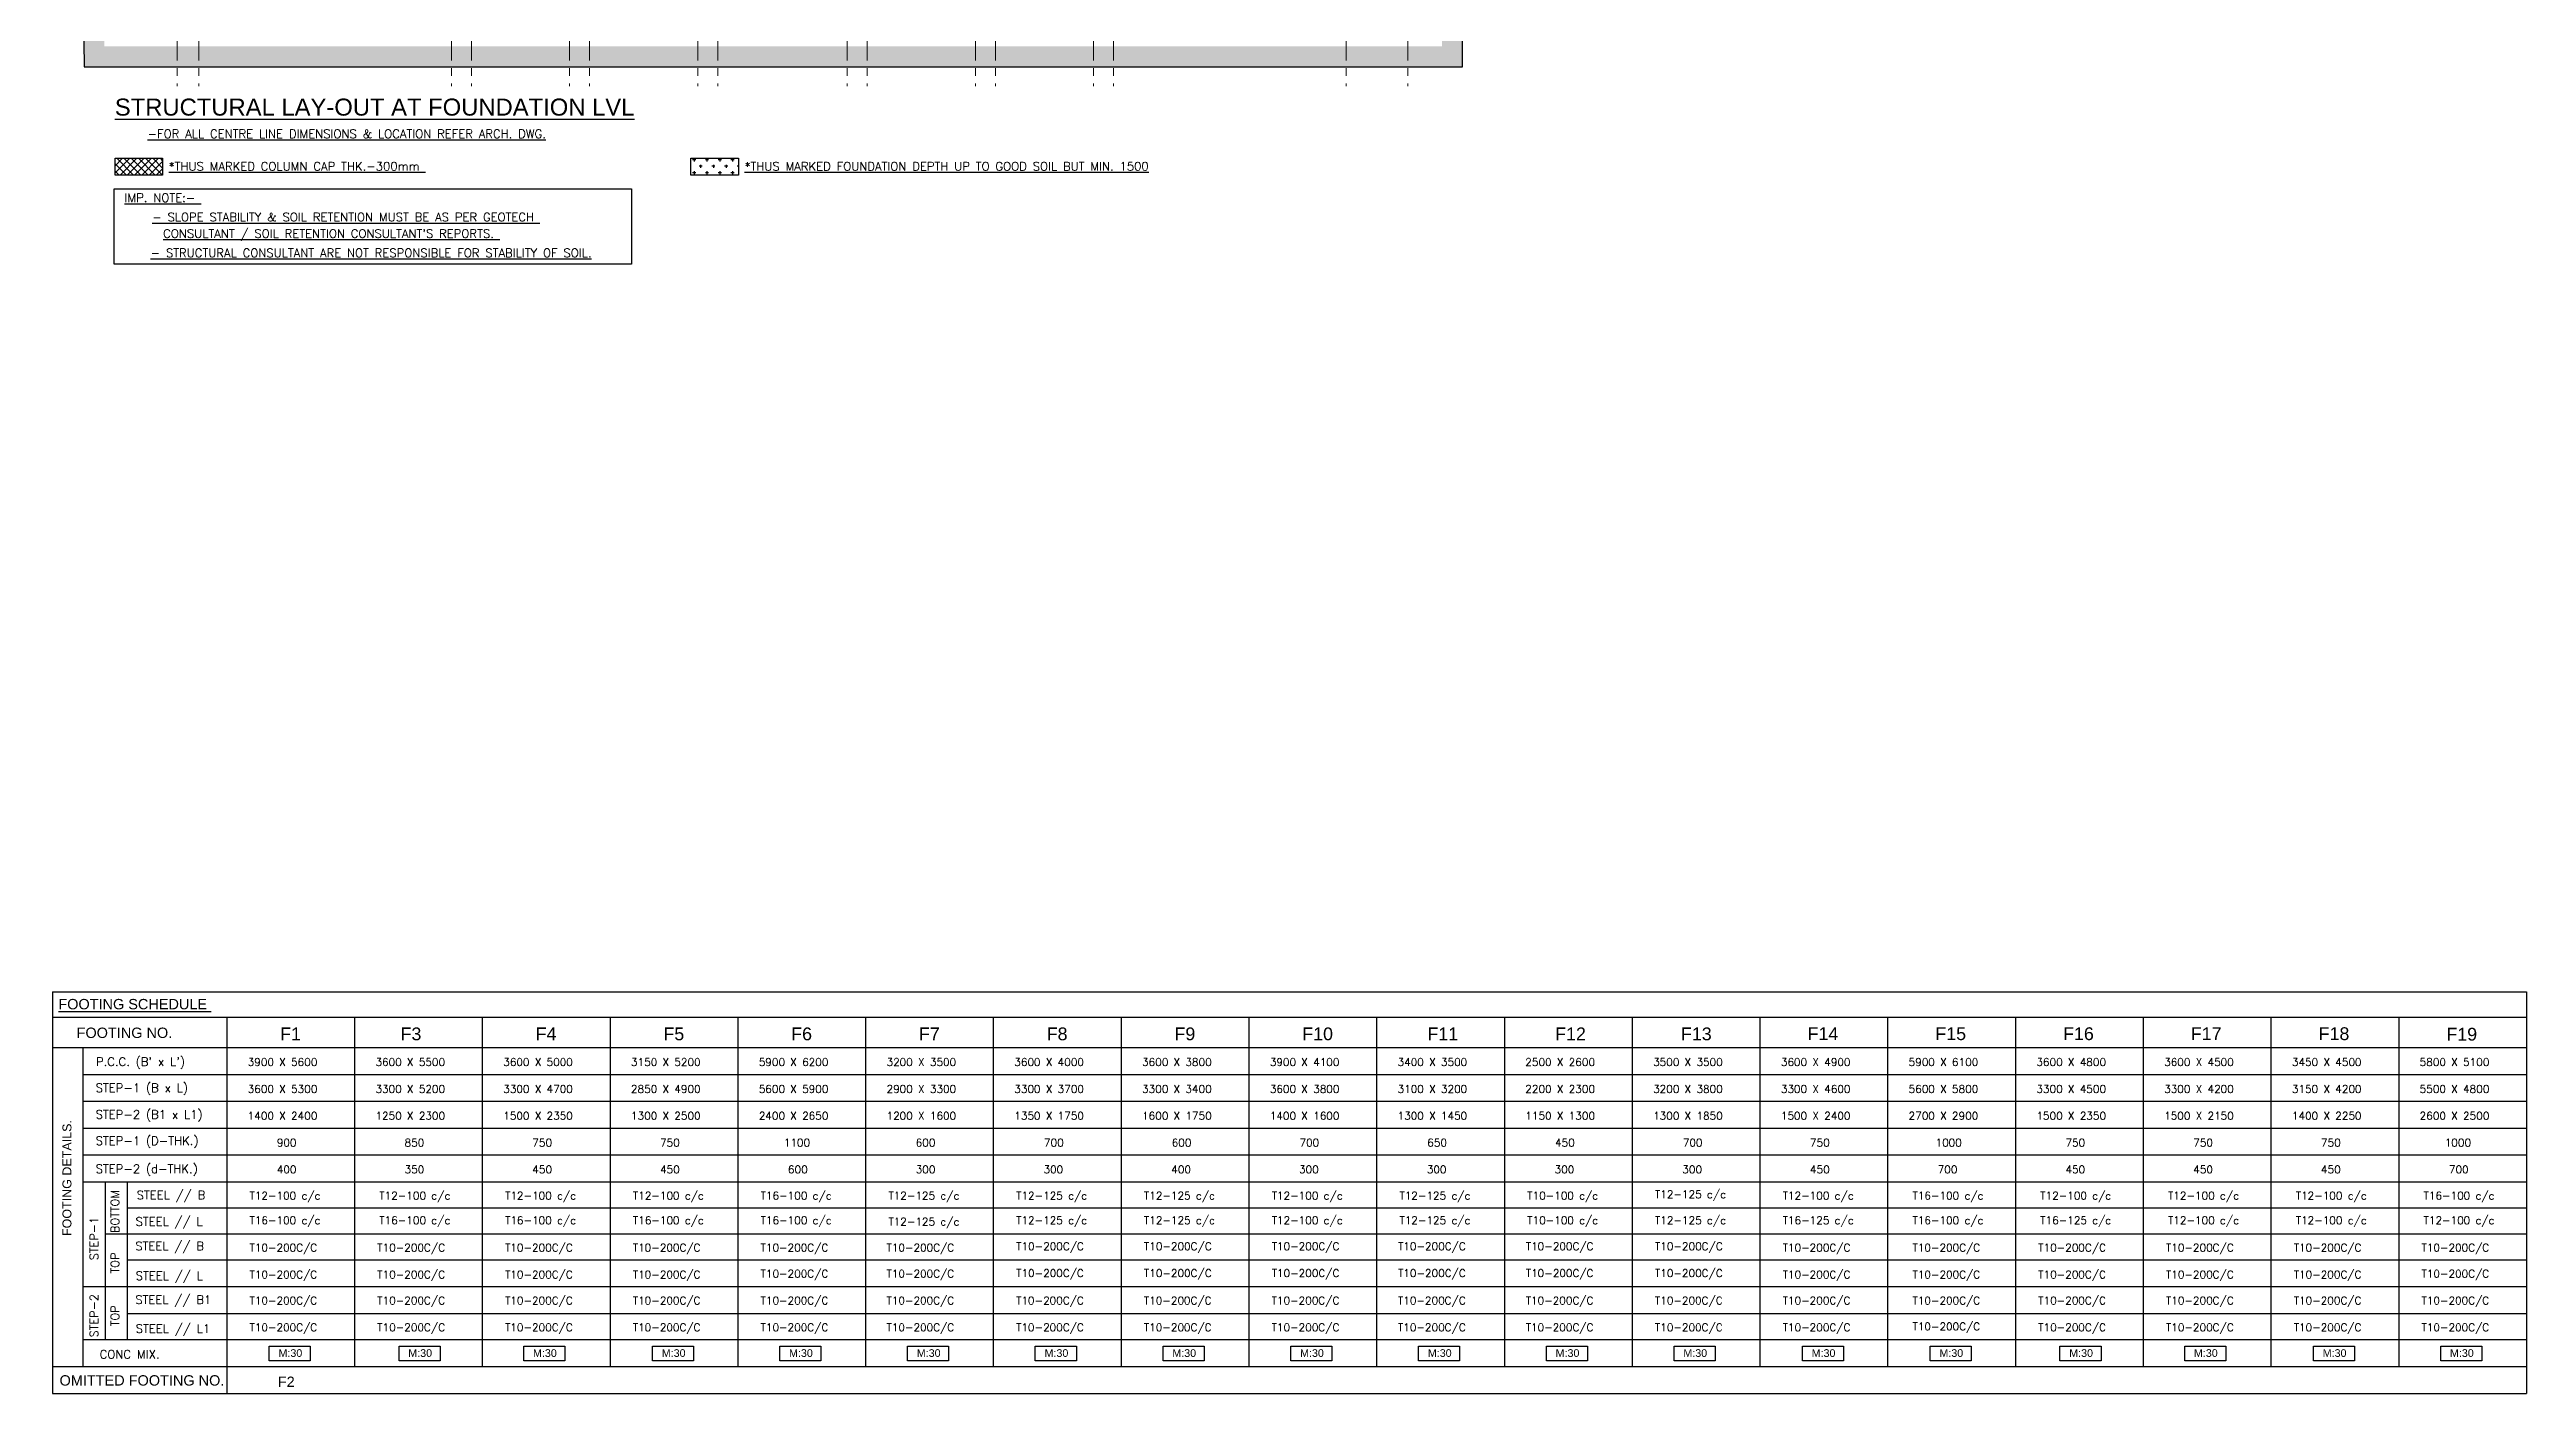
# Model space of a CAD drawing. Header units: inches. Extents: x 1472972 to 1563198, y -500444 to -382436.
# Drawn here: x 1476156 to 1548857, y -500444 to -461011 of the extents above; entities that cross this region are included whole.
import ezdxf
from ezdxf.enums import TextEntityAlignment as Align

# ---------------------------------------------------------------- set-up
doc = ezdxf.new("R2010")
doc.units = ezdxf.units.IN
doc.header["$MEASUREMENT"] = 0
doc.linetypes.add('SKY CITY 100MT BASEMENT AND HP COLUMN GRID$0$CENTER2', pattern=[1.125, 0.75, -0.125, 0.125, -0.125])
for name, color, linetype in [('S-CAP HATCH', 8, 'Continuous'), ('S-DIAPHRAGM WALL', 1, 'Continuous'), ('S-TEXT', 7, 'Continuous'), ('S-TEXT.', 7, 'Continuous'), ('Schedule Border', 144, 'Continuous')]:
    doc.layers.add(name, color=color, linetype=linetype)
doc.layers.add('SKY CITY 100MT BASEMENT AND HP COLUMN GRID$0$cen-line', color=8, linetype='SKY CITY 100MT BASEMENT AND HP COLUMN GRID$0$CENTER2', lineweight=0)
doc.styles.add('ARIAL', font='arial.ttf')
doc.styles.add('Roman', font='romans')
doc.styles.add('ROMANSE', font='romans.shx', dxfattribs={"width": 0.85})

msp = doc.modelspace()

# ---------------------------------------------------------------- hatches: boundary and pattern name
at = {"layer": 'S-DIAPHRAGM WALL', "true_color": 0x828282}
h = msp.add_hatch(color=8, dxfattribs=at)
h.dxf.hatch_style = 1
h.paths.add_polyline_path([(1476764.5, -386180.6), (1477769.1, -460913.6), (1517028.6, -460913.6), (1517028.6, -420907.7), (1519026.1, -420907.7), (1519026.1, -386180.6)], flags=16)
h.paths.add_polyline_path([(1476156.4, -385580.6), (1477177.1, -461513.6), (1517628.6, -461513.6), (1517628.6, -421507.7), (1519626.1, -421507.7), (1519626.1, -385580.6)])

# ---------------------------------------------------------------- linework, layer by layer
at = {"color": 3}
for p, q in [((1478056.5, -465097.6), (1493238.1, -465097.6)), ((1478056.5, -467307.4), (1478056.5, -465097.6)), ((1493238.1, -465097.6), (1493238.1, -467307.4)), ((1493238.1, -467307.4), (1478056.5, -467307.4))]:
    msp.add_line(p, q, dxfattribs=at)
at = {"layer": 'S-CAP HATCH', "linetype": 'Continuous'}
for p, q in [((1478510.2, -464202.6), (1478080.8, -464632)), ((1478298.1, -464202.6), (1478080.8, -464419.9)), ((1478086, -464202.6), (1478080.8, -464207.7)), ((1478080.8, -464367.8), (1478410.5, -464697.4)), ((1478127.8, -464202.6), (1478622.6, -464697.4)), ((1478722.4, -464202.6), (1478227.5, -464697.4)), ((1478339.9, -464202.6), (1478834.8, -464697.4)), ((1478934.5, -464202.6), (1478439.6, -464697.4)), ((1478552.1, -464202.6), (1479046.9, -464697.4)), ((1479146.6, -464202.6), (1478651.8, -464697.4)), ((1478764.2, -464202.6), (1479259, -464697.4)), ((1479358.8, -464202.6), (1478863.9, -464697.4)), ((1478976.3, -464202.6), (1479471.2, -464697.4)), ((1479476.8, -464296.6), (1479076, -464697.4)), ((1479188.5, -464202.6), (1479476.8, -464491)), ((1479476.8, -464508.8), (1479288.2, -464697.4)), ((1479400.6, -464202.6), (1479476.8, -464278.9)), ((1478080.8, -464579.9), (1478198.4, -464697.4))]:
    msp.add_line(p, q, dxfattribs=at)
at = {"layer": 'S-CAP HATCH', "color": 8, "linetype": 'Continuous'}
for p, q in [((1495125, -464250), (1495031.2, -464250)), ((1495078.1, -464203.1), (1495078.1, -464296.9)), ((1495312.5, -464437.5), (1495218.8, -464437.5)), ((1495265.6, -464390.6), (1495265.6, -464484.4)), ((1495500, -464250), (1495406.2, -464250)), ((1495453.1, -464203.1), (1495453.1, -464296.9)), ((1495687.5, -464437.5), (1495593.8, -464437.5)), ((1495640.6, -464390.6), (1495640.6, -464484.4)), ((1495875, -464250), (1495781.2, -464250)), ((1495828.1, -464203.1), (1495828.1, -464296.9)), ((1496062.5, -464437.5), (1495968.8, -464437.5)), ((1496015.6, -464390.6), (1496015.6, -464484.4)), ((1496250, -464250), (1496156.2, -464250)), ((1496203.1, -464203.1), (1496203.1, -464296.9)), ((1496379.7, -464437.5), (1496343.8, -464437.5)), ((1495125, -464625), (1495031.2, -464625)), ((1495078.1, -464578.1), (1495078.1, -464671.9)), ((1495500, -464625), (1495406.2, -464625)), ((1495453.1, -464578.1), (1495453.1, -464671.9)), ((1495875, -464625), (1495781.2, -464625)), ((1495828.1, -464578.1), (1495828.1, -464671.9)), ((1496250, -464625), (1496156.2, -464625)), ((1496203.1, -464578.1), (1496203.1, -464671.9))]:
    msp.add_line(p, q, dxfattribs=at)
at = {"layer": 'S-DIAPHRAGM WALL'}
msp.add_lwpolyline([(1476156.4, -385580.6), (1477177.1, -461513.6), (1517628.6, -461513.6), (1517628.6, -421507.7), (1519626.1, -421507.7), (1519626.1, -385580.6), (1476156.4, -385580.6)], dxfattribs=at)
at = {"layer": 'S-TEXT', "color": 1, "ltscale": 1000}
for p, q in [((1478080.8, -464202.6), (1479476.8, -464202.6)), ((1478080.8, -464697.4), (1478080.8, -464202.6)), ((1479476.8, -464202.6), (1479476.8, -464697.4)), ((1494983.7, -464202.6), (1496379.7, -464202.6)), ((1494983.7, -464697.4), (1494983.7, -464202.6)), ((1496379.7, -464202.6), (1496379.7, -464697.4)), ((1479476.8, -464697.4), (1478080.8, -464697.4)), ((1496379.7, -464697.4), (1494983.7, -464697.4))]:
    msp.add_line(p, q, dxfattribs=at)
at = {"layer": 'S-TEXT', "color": 1}
for p, q in [((1482604.7, -499057.5), (1483809.2, -499057.5)), ((1482604.7, -499486.3), (1482604.7, -499057.5)), ((1482604.7, -499057.5), (1483809.2, -499057.5)), ((1482604.7, -499486.3), (1482604.7, -499057.5)), ((1483809.2, -499057.5), (1483809.2, -499486.3)), ((1483809.2, -499057.5), (1483809.2, -499486.3)), ((1486414.5, -499057.5), (1487619, -499057.5)), ((1486414.5, -499486.3), (1486414.5, -499057.5)), ((1486414.5, -499057.5), (1487619, -499057.5)), ((1486414.5, -499486.3), (1486414.5, -499057.5)), ((1487619, -499057.5), (1487619, -499486.3)), ((1487619, -499057.5), (1487619, -499486.3)), ((1490074.8, -499057.5), (1491279.3, -499057.5)), ((1490074.8, -499486.3), (1490074.8, -499057.5)), ((1490074.8, -499057.5), (1491279.3, -499057.5)), ((1490074.8, -499486.3), (1490074.8, -499057.5)), ((1491279.3, -499057.5), (1491279.3, -499486.3)), ((1491279.3, -499057.5), (1491279.3, -499486.3)), ((1493854.7, -499057.5), (1495059.2, -499057.5)), ((1493854.7, -499486.3), (1493854.7, -499057.5)), ((1493854.7, -499057.5), (1495059.2, -499057.5)), ((1493854.7, -499486.3), (1493854.7, -499057.5)), ((1495059.2, -499057.5), (1495059.2, -499486.3)), ((1495059.2, -499057.5), (1495059.2, -499486.3)), ((1497589.8, -499057.5), (1498794.2, -499057.5)), ((1497589.8, -499486.3), (1497589.8, -499057.5)), ((1497589.8, -499057.5), (1498794.2, -499057.5)), ((1497589.8, -499486.3), (1497589.8, -499057.5)), ((1498794.2, -499057.5), (1498794.2, -499486.3)), ((1498794.2, -499057.5), (1498794.2, -499486.3)), ((1501339.8, -499057.5), (1502544.2, -499057.5)), ((1501339.8, -499486.3), (1501339.8, -499057.5)), ((1501339.8, -499057.5), (1502544.2, -499057.5)), ((1501339.8, -499486.3), (1501339.8, -499057.5)), ((1502544.2, -499057.5), (1502544.2, -499486.3)), ((1502544.2, -499057.5), (1502544.2, -499486.3)), ((1505089.8, -499057.5), (1506294.2, -499057.5)), ((1505089.8, -499486.3), (1505089.8, -499057.5)), ((1505089.8, -499057.5), (1506294.2, -499057.5)), ((1505089.8, -499486.3), (1505089.8, -499057.5)), ((1506294.2, -499057.5), (1506294.2, -499486.3)), ((1506294.2, -499057.5), (1506294.2, -499486.3)), ((1508839.8, -499057.5), (1510044.2, -499057.5)), ((1508839.8, -499486.3), (1508839.8, -499057.5)), ((1508839.8, -499057.5), (1510044.2, -499057.5)), ((1508839.8, -499486.3), (1508839.8, -499057.5)), ((1510044.2, -499057.5), (1510044.2, -499486.3)), ((1510044.2, -499057.5), (1510044.2, -499486.3)), ((1512589.8, -499057.5), (1513794.2, -499057.5)), ((1512589.8, -499486.3), (1512589.8, -499057.5)), ((1512589.8, -499057.5), (1513794.2, -499057.5)), ((1512589.8, -499486.3), (1512589.8, -499057.5)), ((1513794.2, -499057.5), (1513794.2, -499486.3)), ((1513794.2, -499057.5), (1513794.2, -499486.3)), ((1516339.8, -499057.5), (1517544.2, -499057.5)), ((1516339.8, -499486.3), (1516339.8, -499057.5)), ((1516339.8, -499057.5), (1517544.2, -499057.5)), ((1516339.8, -499486.3), (1516339.8, -499057.5)), ((1517544.2, -499057.5), (1517544.2, -499486.3)), ((1517544.2, -499057.5), (1517544.2, -499486.3)), ((1520089.8, -499057.5), (1521294.2, -499057.5)), ((1520089.8, -499486.3), (1520089.8, -499057.5)), ((1520089.8, -499057.5), (1521294.2, -499057.5)), ((1520089.8, -499486.3), (1520089.8, -499057.5)), ((1521294.2, -499057.5), (1521294.2, -499486.3)), ((1521294.2, -499057.5), (1521294.2, -499486.3)), ((1523839.8, -499057.5), (1525044.2, -499057.5)), ((1523839.8, -499486.3), (1523839.8, -499057.5)), ((1523839.8, -499057.5), (1525044.2, -499057.5)), ((1523839.8, -499486.3), (1523839.8, -499057.5)), ((1525044.2, -499057.5), (1525044.2, -499486.3)), ((1525044.2, -499057.5), (1525044.2, -499486.3)), ((1527604.7, -499057.5), (1528809.2, -499057.5)), ((1527604.7, -499486.3), (1527604.7, -499057.5)), ((1527604.7, -499057.5), (1528809.2, -499057.5)), ((1527604.7, -499486.3), (1527604.7, -499057.5)), ((1528809.2, -499057.5), (1528809.2, -499486.3)), ((1528809.2, -499057.5), (1528809.2, -499486.3)), ((1531354.7, -499057.5), (1532559.2, -499057.5)), ((1531354.7, -499486.3), (1531354.7, -499057.5)), ((1531354.7, -499057.5), (1532559.2, -499057.5)), ((1531354.7, -499486.3), (1531354.7, -499057.5)), ((1532559.2, -499057.5), (1532559.2, -499486.3)), ((1532559.2, -499057.5), (1532559.2, -499486.3)), ((1535164.5, -499057.5), (1536369, -499057.5)), ((1535164.5, -499486.3), (1535164.5, -499057.5)), ((1535164.5, -499057.5), (1536369, -499057.5)), ((1535164.5, -499486.3), (1535164.5, -499057.5)), ((1536369, -499057.5), (1536369, -499486.3)), ((1536369, -499057.5), (1536369, -499486.3)), ((1538824.8, -499057.5), (1540029.3, -499057.5)), ((1538824.8, -499486.3), (1538824.8, -499057.5)), ((1538824.8, -499057.5), (1540029.3, -499057.5)), ((1538824.8, -499486.3), (1538824.8, -499057.5)), ((1540029.3, -499057.5), (1540029.3, -499486.3)), ((1540029.3, -499057.5), (1540029.3, -499486.3)), ((1542604.7, -499057.5), (1543809.2, -499057.5)), ((1542604.7, -499486.3), (1542604.7, -499057.5)), ((1542604.7, -499057.5), (1543809.2, -499057.5)), ((1542604.7, -499486.3), (1542604.7, -499057.5)), ((1543809.2, -499057.5), (1543809.2, -499486.3)), ((1543809.2, -499057.5), (1543809.2, -499486.3)), ((1546339.8, -499057.5), (1547544.2, -499057.5)), ((1546339.8, -499486.3), (1546339.8, -499057.5)), ((1546339.8, -499057.5), (1547544.2, -499057.5)), ((1546339.8, -499486.3), (1546339.8, -499057.5)), ((1547544.2, -499057.5), (1547544.2, -499486.3)), ((1547544.2, -499057.5), (1547544.2, -499486.3)), ((1483809.2, -499486.3), (1482604.7, -499486.3)), ((1483809.2, -499486.3), (1482604.7, -499486.3)), ((1487619, -499486.3), (1486414.5, -499486.3)), ((1487619, -499486.3), (1486414.5, -499486.3)), ((1491279.3, -499486.3), (1490074.8, -499486.3)), ((1491279.3, -499486.3), (1490074.8, -499486.3)), ((1495059.2, -499486.3), (1493854.7, -499486.3)), ((1495059.2, -499486.3), (1493854.7, -499486.3)), ((1498794.2, -499486.3), (1497589.8, -499486.3)), ((1498794.2, -499486.3), (1497589.8, -499486.3)), ((1502544.2, -499486.3), (1501339.8, -499486.3)), ((1502544.2, -499486.3), (1501339.8, -499486.3)), ((1506294.2, -499486.3), (1505089.8, -499486.3)), ((1506294.2, -499486.3), (1505089.8, -499486.3)), ((1510044.2, -499486.3), (1508839.8, -499486.3)), ((1510044.2, -499486.3), (1508839.8, -499486.3)), ((1513794.2, -499486.3), (1512589.8, -499486.3)), ((1513794.2, -499486.3), (1512589.8, -499486.3)), ((1517544.2, -499486.3), (1516339.8, -499486.3)), ((1517544.2, -499486.3), (1516339.8, -499486.3)), ((1521294.2, -499486.3), (1520089.8, -499486.3)), ((1521294.2, -499486.3), (1520089.8, -499486.3)), ((1525044.2, -499486.3), (1523839.8, -499486.3)), ((1525044.2, -499486.3), (1523839.8, -499486.3)), ((1528809.2, -499486.3), (1527604.7, -499486.3)), ((1528809.2, -499486.3), (1527604.7, -499486.3)), ((1532559.2, -499486.3), (1531354.7, -499486.3)), ((1532559.2, -499486.3), (1531354.7, -499486.3)), ((1536369, -499486.3), (1535164.5, -499486.3)), ((1536369, -499486.3), (1535164.5, -499486.3)), ((1540029.3, -499486.3), (1538824.8, -499486.3)), ((1540029.3, -499486.3), (1538824.8, -499486.3)), ((1543809.2, -499486.3), (1542604.7, -499486.3)), ((1543809.2, -499486.3), (1542604.7, -499486.3)), ((1547544.2, -499486.3), (1546339.8, -499486.3)), ((1547544.2, -499486.3), (1546339.8, -499486.3))]:
    msp.add_line(p, q, dxfattribs=at)
at = {"layer": 'Schedule Border'}
for p, q in [((1476238.6, -488663.1), (1476238.6, -489405.9)), ((1476238.6, -488663.1), (1548856.6, -488663.1)), ((1548856.6, -488663.1), (1548856.6, -500444.5)), ((1476238.6, -489405.9), (1548856.6, -489405.9)), ((1476238.6, -489405.9), (1476238.6, -500444.5)), ((1481356.6, -489405.9), (1481356.6, -500444.5)), ((1481356.6, -489405.9), (1481356.6, -500444.5)), ((1481356.6, -489405.9), (1481356.6, -500444.5)), ((1481356.6, -489405.9), (1481356.6, -500444.5)), ((1485106.6, -489405.9), (1485106.6, -499657)), ((1488856.6, -489405.9), (1488856.6, -499657)), ((1492606.6, -489405.9), (1492606.6, -499657)), ((1496356.6, -489405.9), (1496356.6, -499657)), ((1500106.6, -489405.9), (1500106.6, -499657)), ((1500106.6, -489405.9), (1500106.6, -499657)), ((1503856.6, -489405.9), (1503856.6, -499657)), ((1507606.6, -489405.9), (1507606.6, -499657)), ((1511356.6, -489405.9), (1511356.6, -499657)), ((1515106.6, -489405.9), (1515106.6, -499657)), ((1518856.6, -489405.9), (1518856.6, -499657)), ((1522606.6, -489405.9), (1522606.6, -499657)), ((1526356.6, -489405.9), (1526356.6, -499657)), ((1530106.6, -489405.9), (1530106.6, -499657)), ((1533856.6, -489405.9), (1533856.6, -499657)), ((1537606.6, -489405.9), (1537606.6, -499657)), ((1541356.6, -489405.9), (1541356.6, -499657)), ((1545106.6, -489405.9), (1545106.6, -499657)), ((1548856.6, -489405.9), (1548856.6, -499657)), ((1548856.6, -490305.9), (1476238.6, -490305.9)), ((1477137.9, -490305.9), (1477137.9, -499657)), ((1548856.6, -491093.4), (1477137.9, -491093.4)), ((1548856.6, -491880.9), (1477137.9, -491880.9)), ((1548856.6, -492668.4), (1477137.9, -492668.4)), ((1548856.6, -493455.9), (1477137.9, -493455.9)), ((1548856.6, -494243.4), (1477137.9, -494243.4)), ((1477786.7, -494243.4), (1477786.7, -498869.5)), ((1478435.4, -494243.4), (1478435.4, -498869.5)), ((1548856.6, -495006.7), (1478435.4, -495006.7)), ((1548856.6, -495006.7), (1478435.4, -495006.7)), ((1548856.6, -495770), (1477786.7, -495770)), ((1548856.6, -495770), (1478435.4, -495770)), ((1548856.6, -496533.3), (1478435.4, -496533.3)), ((1548856.6, -497320.8), (1477137.9, -497320.8)), ((1548856.6, -497320.8), (1477786.7, -497320.8)), ((1548856.6, -498108.3), (1478435.4, -498108.3)), ((1548856.6, -498869.5), (1477137.9, -498869.5)), ((1548856.6, -498869.5), (1477137.9, -498869.5)), ((1476238.6, -499657), (1548856.6, -499657)), ((1476238.6, -500444.5), (1548856.6, -500444.5))]:
    msp.add_line(p, q, dxfattribs=at)
at = {"layer": 'SKY CITY 100MT BASEMENT AND HP COLUMN GRID$0$cen-line', "color": 8, "ltscale": 1800}
for p, q in [((1479902.9, -383036.2), (1479902.9, -462083.8)), ((1480534.4, -383036.2), (1480534.4, -462083.8)), ((1487954.4, -383036.2), (1487954.4, -462083.8)), ((1488542.9, -383036.2), (1488542.9, -462083.8)), ((1491414.4, -383036.2), (1491414.4, -462083.8)), ((1492002.9, -383036.2), (1492002.9, -462083.8)), ((1495184.4, -383036.2), (1495184.4, -462083.8)), ((1495772.9, -383036.2), (1495772.9, -462083.8)), ((1499564.4, -383036.2), (1499564.4, -462083.8)), ((1500152.9, -383036.2), (1500152.9, -462083.8)), ((1503334.4, -383036.2), (1503334.4, -462083.8)), ((1503922.9, -383036.2), (1503922.9, -462083.8)), ((1506794.4, -383036.2), (1506794.4, -462083.8)), ((1507382.9, -383036.2), (1507382.9, -462083.8)), ((1514214.4, -383036.2), (1514214.4, -462083.8)), ((1516022.9, -383036.2), (1516022.9, -462083.8))]:
    msp.add_line(p, q, dxfattribs=at)

# ---------------------------------------------------------------- texts
at = {"layer": 'S-TEXT', "color": 1, "style": 'ARIAL'}
msp.add_text('%%USTRUCTURAL LAY-OUT AT FOUNDATION LVL', height=500, dxfattribs=at).set_placement((1478072.5, -462699.3), align=Align.MIDDLE_LEFT)
at = {"layer": 'S-TEXT', "color": 4, "style": 'ARIAL'}
for p in [(1483225.3, -499259.3), (1483225.3, -499259.3), (1487035.1, -499259.3), (1487035.1, -499259.3), (1490695.4, -499259.3), (1490695.4, -499259.3), (1494475.3, -499259.3), (1494475.3, -499259.3), (1498210.3, -499259.3), (1498210.3, -499259.3), (1501960.3, -499259.3), (1501960.3, -499259.3), (1505710.3, -499259.3), (1505710.3, -499259.3), (1509460.3, -499259.3), (1509460.3, -499259.3), (1513210.3, -499259.3), (1513210.3, -499259.3), (1516960.3, -499259.3), (1516960.3, -499259.3), (1520710.3, -499259.3), (1520710.3, -499259.3), (1524460.3, -499259.3), (1524460.3, -499259.3), (1528225.3, -499259.3), (1528225.3, -499259.3), (1531975.3, -499259.3), (1531975.3, -499259.3), (1535785.1, -499259.3), (1535785.1, -499259.3), (1539445.4, -499259.3), (1539445.4, -499259.3), (1543225.3, -499259.3), (1543225.3, -499259.3), (1546960.3, -499259.3), (1546960.3, -499259.3)]:
    msp.add_text('M:30', height=225, dxfattribs=at).set_placement(p, align=Align.MIDDLE_CENTER)
at = {"layer": 'S-TEXT.', "color": 7, "linetype": 'Continuous', "style": 'ROMANSE'}
for s, p in [('%%U-FOR ALL CENTRE LINE DIMENSIONS & LOCATION REFER ARCH. DWG.', (1484880, -463484.2)), ('%%UIMP. NOTE:- ', (1479481.3, -465359.6)), ('%%U- SLOPE STABILITY & SOIL RETENTION MUST BE AS PER GEOTECH ', (1484859.2, -465926.4)), ("%%UCONSULTANT / SOIL RETENTION CONSULTANT'S REPORTS. ", (1484430.4, -466429.4)), ('%%U- STRUCTURAL CONSULTANT ARE NOT RESPONSIBLE FOR STABILITY OF SOIL.', (1485594.2, -466978.4))]:
    msp.add_text(s, height=250, dxfattribs=at).set_placement(p, align=Align.MIDDLE)
for s, p in [('%%U*THUS MARKED COLUMN CAP THK.-300mm ', (1479656, -464561.4)), ('%%U*THUS MARKED FOUNDATION DEPTH UP TO GOOD SOIL BUT MIN. 1500', (1496558.8, -464561.4))]:
    msp.add_text(s, height=250, dxfattribs=at).set_placement(p)
at = {"layer": 'S-TEXT.', "color": 6, "ltscale": 0.1, "style": 'ARIAL'}
msp.add_text('%%UFOOTING SCHEDULE ', height=304.054, dxfattribs=at).set_placement((1476414.8, -489172.7))
at = {"layer": 'S-TEXT.', "color": 1, "ltscale": 0.1, "style": 'ARIAL'}
for s, height, p in [('FOOTING NO.', 304.054, (1476950.5, -490013.7)), ('F1', 375, (1482924.4, -490081)), ('F3', 375, (1486459.8, -490081)), ('F4', 375, (1490424.4, -490081)), ('F5', 375, (1494174.4, -490081)), ('F6', 375, (1497924.4, -490081)), ('F7', 375, (1501674.4, -490081)), ('F8', 375, (1505424.4, -490081)), ('F9', 375, (1509174.4, -490081)), ('F10', 375, (1512924.4, -490081)), ('F11', 375, (1516597.4, -490081)), ('F12', 375, (1520347.4, -490081)), ('F13', 375, (1524039.6, -490081)), ('F14', 375, (1527755.9, -490076.2)), ('F15', 375, (1531505.9, -490076.2)), ('F16', 375, (1535255.9, -490076.2)), ('F17', 375, (1539005.9, -490076.2)), ('F18', 375, (1542755.9, -490076.2)), ('F19', 375, (1546505.9, -490090.9)), ('OMITTED FOOTING NO.', 304.054, (1476450.6, -500213.5)), ('F2', 304.05, (1482857.2, -500253.6))]:
    msp.add_text(s, height=height, dxfattribs=at).set_placement(p)
at = {"layer": 'S-TEXT.', "ltscale": 0.1, "style": 'Roman'}
for s, height, p in [("P.C.C. (B' x L')", 250, (1477516.8, -490835.8)), ('3900 X 5600', 225, (1481972.5, -490835.2)), ('3600 X 5500', 225, (1485722.5, -490835.2)), ('3600 X 5000', 225, (1489472.5, -490835.2)), ('3150 X 5200', 225, (1493222.5, -490835.2)), ('5900 X 6200', 225, (1496972.5, -490835.2)), ('3200 X 3500', 225, (1500722.5, -490835.2)), ('3600 X 4000', 225, (1504472.5, -490835.2)), ('3600 X 3800', 225, (1508222.5, -490835.2)), ('3900 X 4100', 225, (1511972.5, -490835.2)), ('3400 X 3500', 225, (1515722.5, -490835.2)), ('2500 X 2600', 225, (1519472.5, -490835.2)), ('3500 X 3500', 225, (1523222.5, -490835.2)), ('3600 X 4900', 225, (1526972.5, -490835.2)), ('5900 X 6100', 225, (1530722.5, -490835.2)), ('3600 X 4800', 225, (1534472.5, -490835.2)), ('3600 X 4500', 225, (1538222.5, -490835.2)), ('3450 X 4500', 225, (1541972.5, -490835.2)), ('5800 X 5100', 225, (1545722.5, -490835.2)), ('STEP-1 (B x L)', 250, (1477509.2, -491602)), ('3600 X 5300', 225, (1481972.5, -491622.7)), ('3300 X 5200', 225, (1485722.5, -491622.7)), ('3300 X 4700', 225, (1489472.5, -491622.7)), ('2850 X 4900', 225, (1493222.5, -491622.7)), ('5600 X 5900', 225, (1496972.5, -491622.7)), ('2900 X 3300', 225, (1500722.5, -491622.7)), ('3300 X 3700', 225, (1504472.5, -491622.7)), ('3300 X 3400', 225, (1508222.5, -491622.7)), ('3600 X 3800', 225, (1511972.5, -491622.7)), ('3100 X 3200', 225, (1515722.5, -491622.7)), ('2200 X 2300', 225, (1519472.5, -491622.7)), ('3200 X 3800', 225, (1523222.5, -491622.7)), ('3300 X 4600', 225, (1526972.5, -491622.7)), ('5600 X 5800', 225, (1530722.5, -491622.7)), ('3300 X 4500', 225, (1534472.5, -491622.7)), ('3300 X 4200', 225, (1538222.5, -491622.7)), ('3150 X 4200', 225, (1541972.5, -491622.7)), ('5500 X 4800', 225, (1545722.5, -491622.7)), ('STEP-2 (B1 x L1)', 250, (1477509.2, -492383)), ('STEP-1 (D-THK.)', 250, (1477509.2, -493155.2)), ('1400 X 2400', 225, (1481972.5, -492410.2)), ('1250 X 2300', 225, (1485722.5, -492410.2)), ('1500 X 2350', 225, (1489472.5, -492410.2)), ('1300 X 2500', 225, (1493222.5, -492410.2)), ('2400 X 2650', 225, (1496972.5, -492410.2)), ('1200 X 1600', 225, (1500722.5, -492410.2)), ('1350 X 1750', 225, (1504472.5, -492410.2)), ('1600 X 1750', 225, (1508222.5, -492410.2)), ('1400 X 1600', 225, (1511972.5, -492410.2)), ('1300 X 1450', 225, (1515722.5, -492410.2)), ('1150 X 1300', 225, (1519472.5, -492410.2)), ('1300 X 1850', 225, (1523222.5, -492410.2)), ('1500 X 2400', 225, (1526972.5, -492410.2)), ('2700 X 2900', 225, (1530722.5, -492410.2)), ('1500 X 2350', 225, (1534472.5, -492410.2)), ('1500 X 2150', 225, (1538222.5, -492410.2)), ('1400 X 2250', 225, (1541972.5, -492410.2)), ('2600 X 2500', 225, (1545722.5, -492410.2)), ('900', 225, (1482826.4, -493197.7)), ('850', 225, (1486576.4, -493197.7)), ('750', 225, (1490326.4, -493197.7)), ('750', 225, (1494076.4, -493197.7)), ('1100', 225, (1497708.7, -493197.7)), ('600', 225, (1501579, -493197.7)), ('700', 225, (1505344.1, -493197.7)), ('600', 225, (1509094.1, -493197.7)), ('700', 225, (1512844.1, -493197.7)), ('650', 225, (1516594.1, -493197.7)), ('450', 225, (1520344.1, -493197.7)), ('700', 225, (1524094.1, -493197.7)), ('750', 225, (1527826.4, -493197.7)), ('1000', 225, (1531512.3, -493197.7)), ('750', 225, (1535326.4, -493197.7)), ('750', 225, (1539076.4, -493197.7)), ('750', 225, (1542826.4, -493197.7)), ('1000', 225, (1546458.7, -493197.7)), ('STEP-2 (d-THK.)', 250, (1477509.2, -493978.5)), ('400', 225, (1482826.4, -493985.2)), ('350', 225, (1486576.4, -493985.2)), ('450', 225, (1490326.4, -493985.2)), ('450', 225, (1494076.4, -493985.2)), ('600', 225, (1497830.2, -493985.2)), ('300', 225, (1501580.2, -493985.2)), ('300', 225, (1505330.2, -493985.2)), ('400', 225, (1509080.2, -493985.2)), ('300', 225, (1512830.2, -493985.2)), ('300', 225, (1516580.2, -493985.2)), ('300', 225, (1520330.2, -493985.2)), ('300', 225, (1524080.2, -493985.2)), ('450', 225, (1527826.4, -493985.2)), ('700', 225, (1531576.4, -493985.2)), ('450', 225, (1535326.4, -493985.2)), ('450', 225, (1539076.4, -493985.2)), ('450', 225, (1542826.4, -493985.2)), ('700', 225, (1546580.2, -493985.2)), ('STEEL // B ', 250, (1478711.6, -494748.4)), ('T12-100 c/c', 225, (1482027.3, -494753.9)), ('T12-100 c/c', 225, (1485837.1, -494753.9)), ('T12-100 c/c', 225, (1489529.3, -494753.9)), ('T12-100 c/c', 225, (1493279.3, -494753.9)), ('T16-100 c/c', 225, (1497029.3, -494753.9)), ('T12-125 c/c', 225, (1500779.3, -494753.9)), ('T12-125 c/c', 225, (1504529.3, -494753.9)), ('T12-125 c/c', 225, (1508279.3, -494753.9)), ('T12-100 c/c', 225, (1512029.3, -494753.9)), ('T12-125 c/c', 225, (1515779.3, -494753.9)), ('T10-100 c/c', 225, (1519529.3, -494753.9)), ('T12-125 c/c', 225, (1523279.3, -494712.9)), ('T12-100 c/c', 225, (1527027.3, -494753.9)), ('T16-100 c/c', 225, (1530837.1, -494753.9)), ('T12-100 c/c', 225, (1534587.1, -494753.9)), ('T12-100 c/c', 225, (1538337.1, -494753.9)), ('T12-100 c/c', 225, (1542087.1, -494753.9)), ('T16-100 c/c', 225, (1545837.1, -494753.9)), ('STEEL // L', 250, (1478680.7, -495525.5)), ('T16-100 c/c', 225, (1482027.3, -495476.2)), ('T16-100 c/c', 225, (1485837.1, -495476.2)), ('T16-100 c/c', 225, (1489529.3, -495476.2)), ('T16-100 c/c', 225, (1493279.3, -495476.2)), ('T16-100 c/c', 225, (1497029.3, -495476.2)), ('T12-125 c/c', 225, (1500779.3, -495517.2)), ('T12-125 c/c', 225, (1504529.3, -495476.2)), ('T12-125 c/c', 225, (1508279.3, -495476.2)), ('T12-100 c/c', 225, (1512029.3, -495476.2)), ('T12-125 c/c', 225, (1515779.3, -495476.2)), ('T10-100 c/c', 225, (1519529.3, -495476.2)), ('T12-125 c/c', 225, (1523279.3, -495476.2)), ('T16-125 c/c', 225, (1527027.3, -495476.2)), ('T16-100 c/c', 225, (1530837.1, -495476.2)), ('T16-125 c/c', 225, (1534587.1, -495476.2)), ('T12-100 c/c', 225, (1538337.1, -495476.2)), ('T12-100 c/c', 225, (1542087.1, -495476.2)), ('T12-100 c/c', 225, (1545837.1, -495476.2)), ('STEEL // B ', 250, (1478672.9, -496244.4)), ('T10-200C/C', 225, (1482027.3, -496280.5)), ('T10-200C/C', 225, (1485777.3, -496280.5)), ('T10-200C/C', 225, (1489527.3, -496280.5)), ('T10-200C/C', 225, (1493277.3, -496280.5)), ('T10-200C/C', 225, (1497027.3, -496280.5)), ('T10-200C/C', 225, (1500723.3, -496280.5)), ('T10-200C/C', 225, (1504529.3, -496239.5)), ('T10-200C/C', 225, (1508279.3, -496239.5)), ('T10-200C/C', 225, (1512029.3, -496239.5)), ('T10-200C/C', 225, (1515737.4, -496239.5)), ('T10-200C/C', 225, (1519487.4, -496239.5)), ('T10-200C/C', 225, (1523279.3, -496239.5)), ('T10-200C/C', 225, (1527027.3, -496280.5)), ('T10-200C/C', 225, (1530837.1, -496280.5)), ('T10-200C/C', 225, (1534527.3, -496280.5)), ('T10-200C/C', 225, (1538277.3, -496280.5)), ('T10-200C/C', 225, (1542027.3, -496280.5)), ('T10-200C/C', 225, (1545777.3, -496280.5)), ('STEEL // L', 250, (1478686.1, -497116.5)), ('T10-200C/C', 225, (1482027.3, -497068)), ('T10-200C/C', 225, (1485777.3, -497068)), ('T10-200C/C', 225, (1489527.3, -497068)), ('T10-200C/C', 225, (1493277.3, -497068)), ('T10-200C/C', 225, (1497027.3, -497043.8)), ('T10-200C/C', 225, (1500723.3, -497043.8)), ('T10-200C/C', 225, (1504529.3, -497027)), ('T10-200C/C', 225, (1508279.3, -497027)), ('T10-200C/C', 225, (1512029.3, -497027)), ('T10-200C/C', 225, (1515737.4, -497027)), ('T10-200C/C', 225, (1519487.4, -497027)), ('T10-200C/C', 225, (1523279.3, -497027)), ('T10-200C/C', 225, (1527027.3, -497068)), ('T10-200C/C', 225, (1530837.1, -497068)), ('T10-200C/C', 225, (1534527.3, -497068)), ('T10-200C/C', 225, (1538277.3, -497068)), ('T10-200C/C', 225, (1542027.3, -497068)), ('T10-200C/C', 225, (1545777.3, -497043.8)), ('STEEL // B1', 250, (1478672.9, -497819.4)), ('T10-200C/C', 225, (1482027.3, -497831.3)), ('T10-200C/C', 225, (1485777.3, -497831.3)), ('T10-200C/C', 225, (1489527.3, -497831.3)), ('T10-200C/C', 225, (1493277.3, -497831.3)), ('T10-200C/C', 225, (1497027.3, -497831.3)), ('T10-200C/C', 225, (1500723.3, -497831.3)), ('T10-200C/C', 225, (1504527.3, -497831.3)), ('T10-200C/C', 225, (1508277.3, -497831.3)), ('T10-200C/C', 225, (1512027.3, -497831.3)), ('T10-200C/C', 225, (1515735.4, -497831.3)), ('T10-200C/C', 225, (1519485.4, -497831.3)), ('T10-200C/C', 225, (1523277.3, -497831.3)), ('T10-200C/C', 225, (1527027.3, -497831.3)), ('T10-200C/C', 225, (1530837.1, -497831.3)), ('T10-200C/C', 225, (1534527.3, -497831.3)), ('T10-200C/C', 225, (1538277.3, -497831.3)), ('T10-200C/C', 225, (1542027.3, -497831.3)), ('T10-200C/C', 225, (1545777.3, -497831.3)), ('STEEL // L1', 250, (1478686.1, -498667.3)), ('T10-200C/C', 225, (1482027.3, -498618.8)), ('T10-200C/C', 225, (1485777.3, -498618.8)), ('T10-200C/C', 225, (1489527.3, -498618.8)), ('T10-200C/C', 225, (1493277.3, -498618.8)), ('T10-200C/C', 225, (1497027.3, -498618.8)), ('T10-200C/C', 225, (1500723.3, -498618.8)), ('T10-200C/C', 225, (1504527.3, -498618.8)), ('T10-200C/C', 225, (1508277.3, -498618.8)), ('T10-200C/C', 225, (1512027.3, -498618.8)), ('T10-200C/C', 225, (1515735.4, -498618.8)), ('T10-200C/C', 225, (1519485.4, -498618.8)), ('T10-200C/C', 225, (1523277.3, -498618.8)), ('T10-200C/C', 225, (1527027.3, -498618.8)), ('T10-200C/C', 225, (1530837.1, -498592.5)), ('T10-200C/C', 225, (1534527.3, -498618.8)), ('T10-200C/C', 225, (1538277.3, -498618.8)), ('T10-200C/C', 225, (1542027.3, -498618.8)), ('T10-200C/C', 225, (1545777.3, -498618.8)), ('CONC MIX.', 250, (1477627.6, -499422.9))]:
    msp.add_text(s, height=height, dxfattribs=at).set_placement(p)
at = {"layer": 'S-TEXT.', "ltscale": 0.1}
for s, height, style, p in [('FOOTING DETAILS.', 262.5, 'ARIAL', (1476798.7, -495825.1)), ('BOTTOM', 243.24, 'Roman', (1478199.5, -495739)), ('STEP-1', 243.24, 'Roman', (1477584, -496535.4)), ('TOP', 243.24, 'Roman', (1478199.5, -496924.3)), ('STEP-2', 243.24, 'Roman', (1477584, -498799.6)), ('TOP', 243.24, 'Roman', (1478199.5, -498475))]:
    msp.add_text(s, height=height, rotation=90, dxfattribs=dict(at, style=style)).set_placement(p)

doc.saveas('drawing.dxf')
